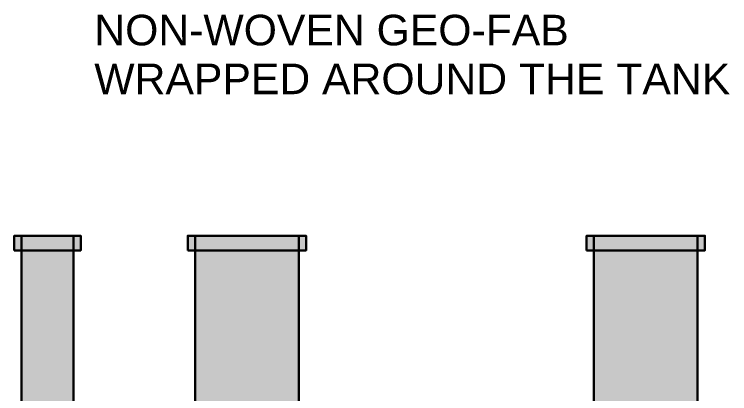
# Model space of a CAD drawing. Header units: millimetres. Extents: x -6738 to 17974, y -5679 to 4356.
# Drawn here: x 7283 to 11420, y 2087 to 4279 of the extents above; entities that cross this region are included whole.
import ezdxf

# ---------------------------------------------------------------- set-up
doc = ezdxf.new("R2010")
doc.units = ezdxf.units.MM
doc.layers.add('ANNOTATIONS', color=7, linetype='Continuous')
doc.layers.add('MANHOLES', color=7, linetype='Continuous')
doc.styles.add('ARIAL', font='arial.ttf')

msp = doc.modelspace()

# ---------------------------------------------------------------- linework, layer by layer
at = {"layer": 'MANHOLES', "lineweight": 30}
for points in [[(7282.7, 2915.3), (7667.3, 2915.3), (7667.3, 3000), (7282.7, 3000)], [(7325, 1560), (7625, 1560), (7625, 3000), (7325, 3000)], [(8285.7, 2915.3), (8970.4, 2915.3), (8970.4, 3000), (8285.7, 3000)], [(8328.1, 1560), (8928.1, 1560), (8928.1, 3000), (8328.1, 3000)], [(10591.9, 2915.3), (11276.6, 2915.3), (11276.6, 3000), (10591.9, 3000)], [(10634.2, 1560), (11234.2, 1560), (11234.2, 3000), (10634.2, 3000)]]:
    msp.add_lwpolyline(points, close=True, dxfattribs=at)
at = {"layer": 'MANHOLES', "true_color": 0x737373}
for points in [[(7282.7, 2915.3), (7667.3, 2915.3), (7282.7, 3000), (7667.3, 3000)], [(8285.7, 2915.3), (8970.4, 2915.3), (8285.7, 3000), (8970.4, 3000)], [(10591.9, 2915.3), (11276.6, 2915.3), (10591.9, 3000), (11276.6, 3000)]]:
    msp.add_solid(points, dxfattribs=at)
at = {"layer": 'MANHOLES', "true_color": 0xb8b8b8}
for points in [[(7325, 1560), (7625, 1560), (7325, 3000), (7625, 3000)], [(8328.1, 1560), (8928.1, 1560), (8328.1, 3000), (8928.1, 3000)], [(10634.2, 1560), (11234.2, 1560), (10634.2, 3000), (11234.2, 3000)]]:
    msp.add_solid(points, dxfattribs=at)

# ---------------------------------------------------------------- texts
at = {"layer": 'ANNOTATIONS', "style": 'ARIAL'}
for s, p in [('NON-WOVEN GEO-FAB', (7745.2, 4100)), ('WRAPPED AROUND THE TANK', (7745.2, 3817.8))]:
    msp.add_text(s, height=176.812, dxfattribs=at).set_placement(p)

doc.saveas('drawing.dxf')
